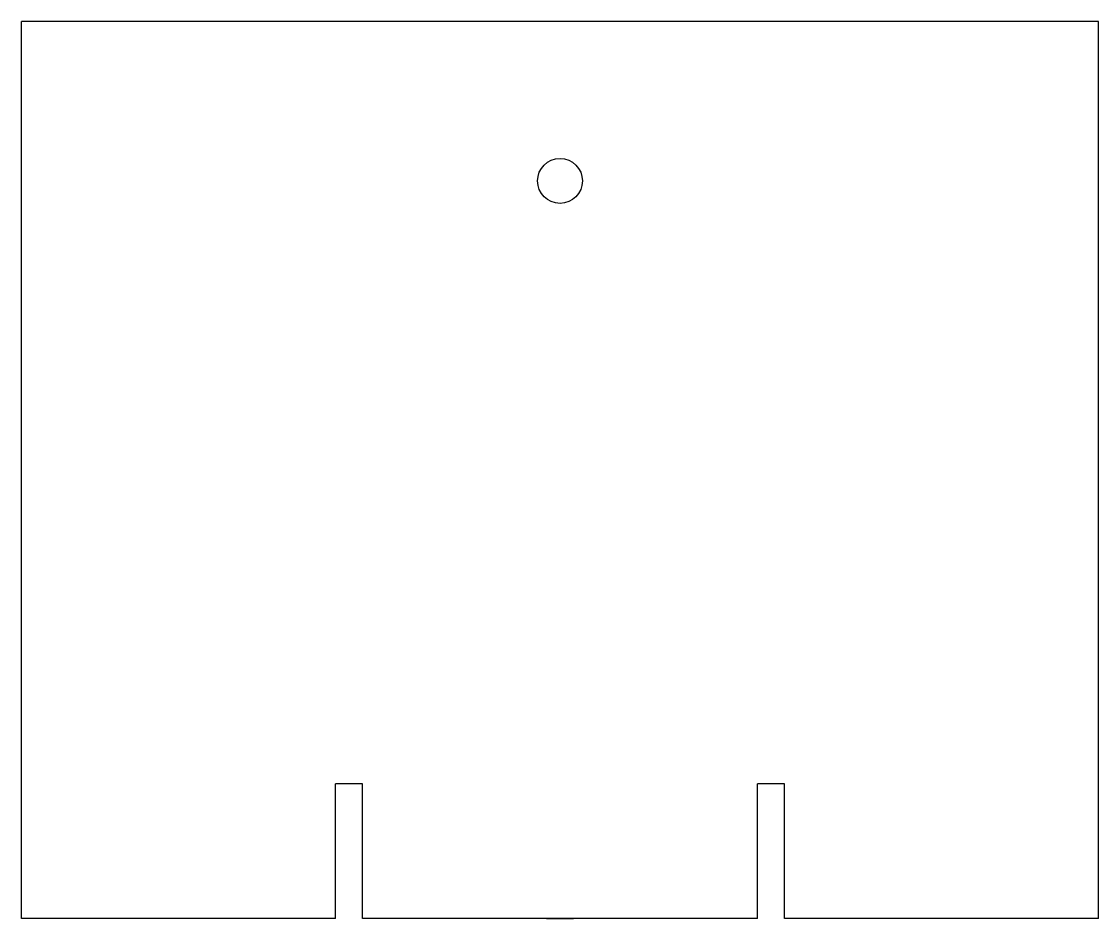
# Model space of a CAD drawing. Extents: x -60 to 60, y -50 to 50.
import ezdxf

# ---------------------------------------------------------------- set-up
doc = ezdxf.new("R2010")
doc.units = 0
doc.layers.add('MODELSKETCH_VISIBLE', color=7, linetype='CONTINUOUS')

msp = doc.modelspace()

# ---------------------------------------------------------------- linework, layer by layer
at = {"layer": 'MODELSKETCH_VISIBLE'}
for p, q in [((60, 50), (-60, 50)), ((-60, -50), (-60, 50)), ((60, -50), (60, 50)), ((-22, -35), (-25, -35)), ((-25, -50), (-25, -35)), ((-22, -50), (-22, -35)), ((25, -35), (22, -35)), ((22, -50), (22, -35)), ((25, -50), (25, -35)), ((-25, -50), (-60, -50)), ((22, -50), (-22, -50)), ((-1.5, -50), (1.5, -50)), ((60, -50), (25, -50))]:
    msp.add_line(p, q, dxfattribs=at)
msp.add_circle((0, 32.23), 2.5, dxfattribs=at)

doc.saveas('drawing.dxf')
